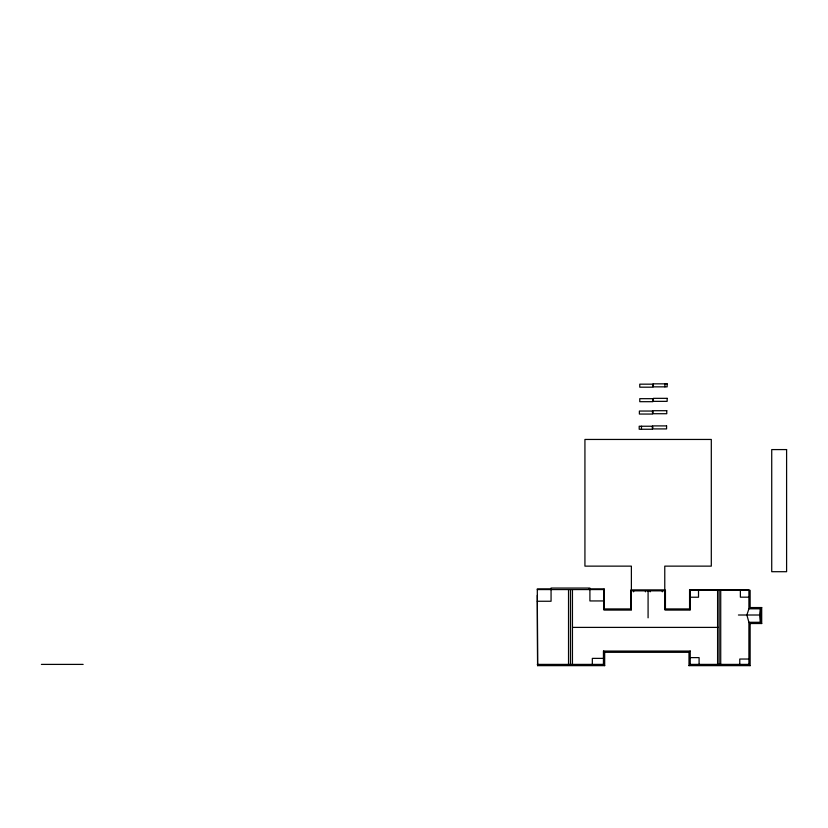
<?xml version="1.0" encoding="UTF-8"?>
<svg xmlns="http://www.w3.org/2000/svg" width="828" height="828" viewBox="0 0 828 828"><rect width="100%" height="100%" fill="white"/><g stroke="black" fill="none" stroke-linecap="round" stroke-linejoin="round"><path stroke-width="1.24" d="M588.874 588.894L604.347 588.894L604.347 609.139L630.719 609.139L630.719 590.136L665.433 590.136L665.433 609.139L689.569 609.139L689.569 589.691L748.905 589.691L748.905 608.797L746.877 615.007L748.905 622.283L750.137 623.525L761.698 623.525L760.456 622.283L759.752 615.007L760.456 608.797L761.698 607.555L750.137 607.555L750.137 590.364L690.014 590.136L690.231 609.801L690.231 590.364M688.989 652.309L690.231 651.067L690.231 664.398L688.989 665.64L688.989 652.309L604.678 652.309L603.674 651.067L603.674 658.374L592.33 658.374L592.33 664.398M551.479 588.894L537.3 588.894L537.6 665.64L604.678 665.64L604.678 652.309M537.3 589.567L603.674 589.567L603.674 609.801L631.381 609.801L631.381 566.135L584.93 566.135L584.93 439.451L711.304 439.451L711.304 566.135L664.77 566.135L664.77 609.801L690.231 609.801M665.122 590.447L631.029 590.447L631.029 609.449L604.036 609.449L604.036 589.205M631.164 590.581L664.987 590.581L631.164 590.581L631.381 609.801M690.231 597.226L698.511 597.226L698.511 589.867L740.377 589.867L740.377 597.174L748.905 597.174M603.674 600.942L589.909 600.942L589.909 588.056L551.065 588.056L551.065 601.252L537.3 601.252M748.905 608.797L760.456 608.797L760.456 622.283L748.905 622.283L748.905 664.398L750.137 665.64L750.137 623.525M665.122 609.449L689.879 609.449L689.879 590.002M603.902 609.584L631.164 609.584M664.987 609.584L690.014 609.584M738.431 615.007L759.752 615.007M573.1 627.396L718.331 627.396M690.231 651.067L603.446 651.067L603.446 664.398L604.678 665.64M690.231 657.618L699.091 657.618L699.091 664.439M748.905 659.036L739.777 659.036L739.777 664.439M41.4 664.398L83.142 664.398M537.3 664.398L603.446 664.398M690.231 664.398L748.905 664.398M688.989 665.64L750.137 665.64M537.3 595.322L537.6 665.64M761.698 607.555L761.698 623.525M720.722 590.364L720.722 664.439M719.128 590.364L719.128 664.439M717.586 590.364L717.586 664.439M664.894 383.84L664.894 386.852M662.307 590.799L662.307 591.823M650.187 590.799L650.187 591.823M648.086 590.799L648.086 617.843M645.447 590.799L645.447 591.823M641.462 426.234L641.462 429.246M633.606 590.799L633.606 591.823M572.448 589.567L572.448 664.398M570.492 589.567L570.492 664.398M568.536 589.567L568.536 664.398M667.151 383.84L653.395 383.84L653.395 386.852L667.151 386.852L667.151 383.84M652.878 384.171L639.765 384.171L639.765 387.183L652.878 387.183L652.878 384.171M667.151 398.34L653.395 398.34L653.395 401.352L667.151 401.352L667.151 398.34M652.878 398.672L639.765 398.672L639.765 401.683L652.878 401.683L652.878 398.672M666.768 410.709L653.013 410.709L653.013 413.721L666.768 413.721L666.768 410.709M652.495 411.04L639.382 411.04L639.382 414.052L652.495 414.052L652.495 411.04M666.581 425.902L652.826 425.902L652.826 428.914L666.581 428.914L666.581 425.902M652.319 426.234L639.195 426.234L639.195 429.246L652.319 429.246L652.319 426.234M786.6 449.583L771.727 449.583L771.727 571.703L786.6 571.703L786.6 449.583"/></g></svg>
